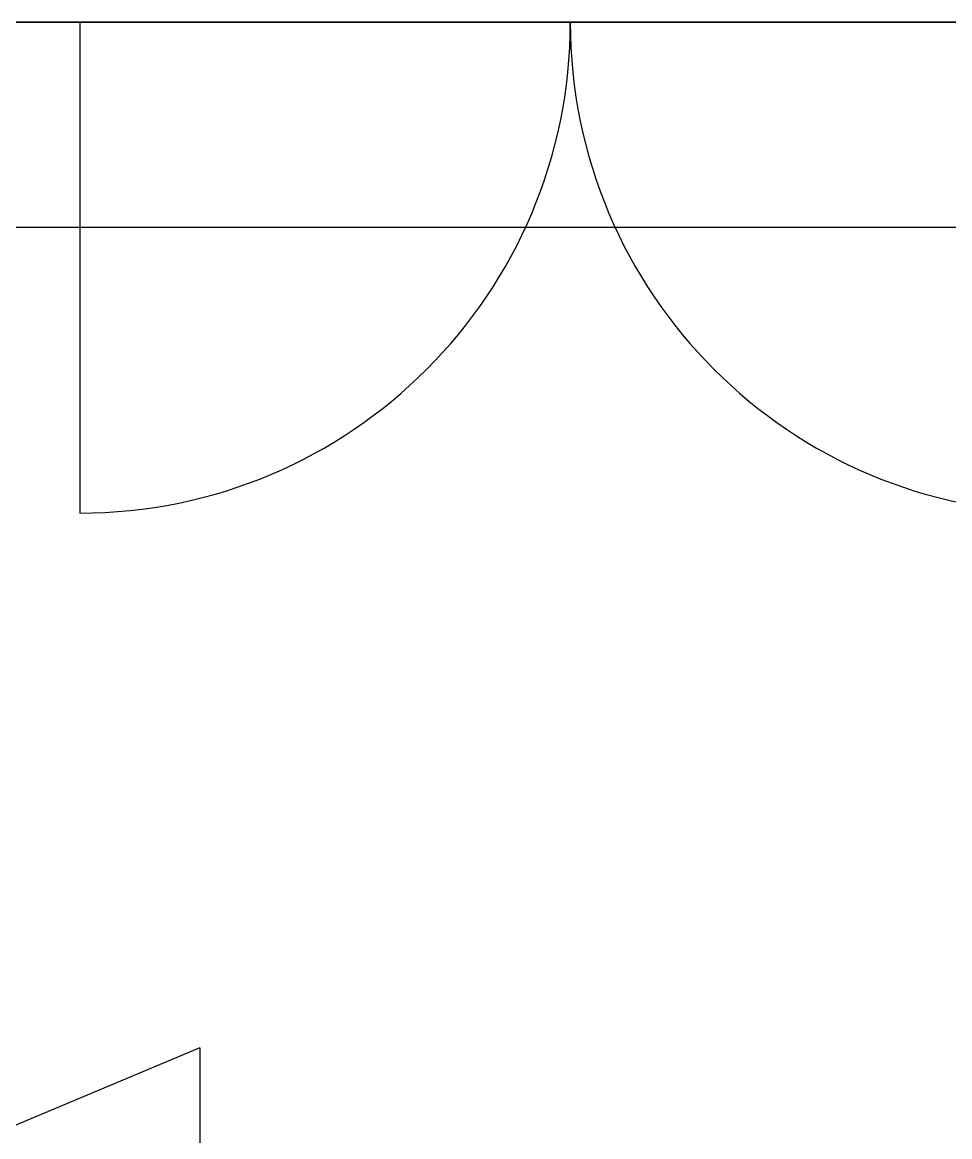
# Model space of a CAD drawing. Header units: millimetres. Extents: x 285 to 2285, y 238 to 2522.
# Drawn here: x 740.8 to 892.1, y 1626.6 to 1808.3 of the extents above; entities that cross this region are included whole.
import ezdxf

# ---------------------------------------------------------------- set-up
doc = ezdxf.new("R2010")
doc.units = ezdxf.units.MM
for name, color, linetype in [('MURO', 1, 'Continuous'), ('SERRAMENTI', 3, 'Continuous'), ('Wall', 43, 'Continuous')]:
    doc.layers.add(name, color=color, linetype=linetype)

msp = doc.modelspace()

# ---------------------------------------------------------------- linework, layer by layer
at = {"layer": 'MURO'}
for q in [(285.44, 1438.29), (769.74, 1576.04)]:
    msp.add_line((769.74, 1641.09), q, dxfattribs=at)
at = {"layer": 'SERRAMENTI'}
for q in [(910.17, 1808.29), (750.17, 1728.29)]:
    msp.add_line((750.17, 1808.29), q, dxfattribs=at)
for centre, start, end in [((750.17, 1808.29), 270, 0), ((910.17, 1808.29), 180, 270)]:
    msp.add_arc(centre, 80, start, end, dxfattribs=at)
at = {"layer": 'Wall'}
for p, q in [((391.2, 1808.29), (1169.05, 1808.29)), ((1169.05, 1808.29), (679.04, 1808.29)), ((1089.18, 1774.85), (421.2, 1774.85)), ((1089.18, 1774.85), (679.04, 1774.85))]:
    msp.add_line(p, q, dxfattribs=at)

doc.saveas('drawing.dxf')
